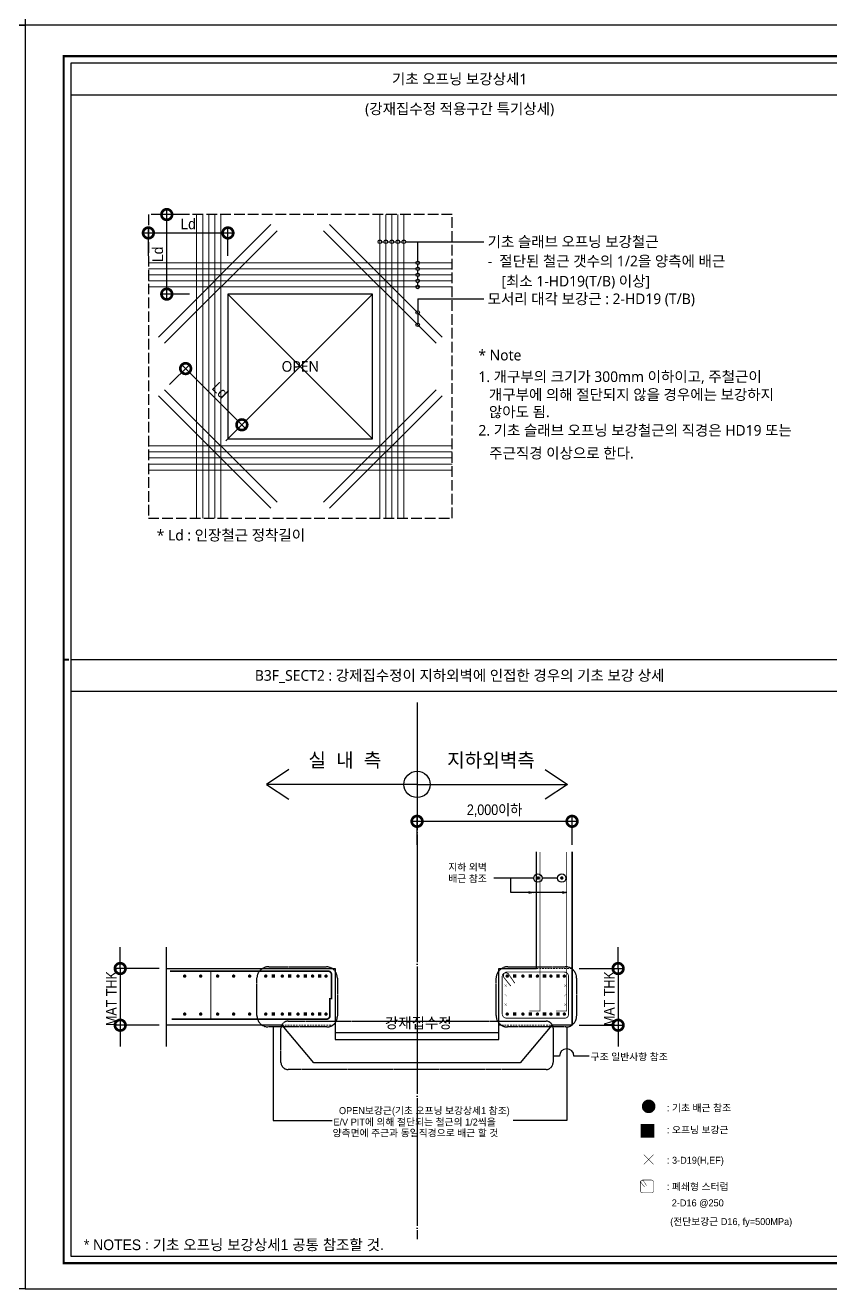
# Model space of a CAD drawing. Header units: millimetres. Extents: x 0 to 252030, y -124740 to 196020.
# Drawn here: x 25230 to 36587, y -124740 to -106920 of the extents above; entities that cross this region are included whole.
import ezdxf
from ezdxf.enums import TextEntityAlignment as Align

# ---------------------------------------------------------------- set-up
doc = ezdxf.new("R2010")
doc.units = ezdxf.units.MM
doc.header["$LTSCALE"] = 30
for name, pattern in [('CEN', [62, 60, -1, 0, -1]), ('CENTER', [32.5, 30, -1, 0.5, -1]), ('H', [1.3, 0.8, -0.5]), ('HID', [2.3, 1.5, -0.8]), ('HID5', [6.5, 5, -1.5]), ('HIDDEN', [2, 1, -1])]:
    doc.linetypes.add(name, pattern=pattern)
doc.layers.get('DEFPOINTS').update_dxf_attribs({"color": 142})
for name, color, linetype in [('- LEAD', 7, 'Continuous'), ('0-SEC1', 3, 'Continuous'), ('A-TEXT-3', 3, 'Continuous'), ('CL', 1, 'CENTER'), ('CONC', 2, 'Continuous'), ('INT hat', 252, 'Continuous'), ('ML', 4, 'Continuous'), ('OPEN', 11, 'Continuous'), ('RE-BAR', 2, 'Continuous'), ('S-DIM', 7, 'Continuous'), ('TABLE-1', 3, 'Continuous'), ('TEX', 3, 'Continuous'), ('TEXT', 6, 'Continuous'), ('TEXT-L', 7, 'Continuous'), ('truss', 7, 'Continuous'), ('X-PLAN-B1F$0$A-DIM', 7, 'Continuous'), ('XR-FORM_(도룡동)$0$Sheet', 7, 'Continuous'), ('XR-SECTION_(도룡동)$0$A-CON', 2, 'Continuous'), ('XR-SECTION_(도룡동)$0$A-FIN1', 6, 'Continuous')]:
    doc.layers.add(name, color=color, linetype=linetype)
doc.layers.add('BAR', color=2, linetype='Continuous', lineweight=9)
doc.layers.add('DEFPOINT', color=151, linetype='Continuous', plot=False)
doc.styles.add('Gdim', font='Dotum.ttf')
doc.styles.add('X-PLAN-B1F$0$Gdim', font='Dotum.ttf', dxfattribs={"width": 0.9})
doc.styles.add('XR-지하주차장$0$XR-조경$0$돋움체', font='DotumChe.ttf')
doc.styles.add('돋움', font='Dotum.ttf')
doc.styles.add('돋움체', font='DotumChe.ttf')
doc.styles.add('맑은 고딕', font='malgun.ttf')
doc.styles.add('울릉도M', font='malgun.ttf')
doc.dimstyles.new('Gdim30', dxfattribs={"dimscale": 30, "dimtxt": 3, "dimasz": 6, "dimexe": 1.5, "dimexo": 2, "dimgap": 1, "dimtad": 1, "dimdec": 0, "dimzin": 0, "dimdsep": 46, "dimlunit": 6, "dimtxsty": 'Gdim', "dimblk": 'DOTSMALL', "dimblk1": 'DOTSMALL', "dimblk2": 'DOTSMALL', "dimcen": 1.5, "dimdle": 1.5, "dimclrd": 1, "dimclre": 1, "dimclrt": 256, "dimazin": 0, "dimtfac": 1, "dimtdec": 0, "dimtix": 1, "dimtmove": 2, "dimatfit": 3, "dimldrblk": 'DOTSMALL', "dimfxl": 1.5, "dimtolj": 1, "dimtzin": 0, "dimlwd": -1, "dimlwe": -1, "dimarcsym": 0})
doc.dimstyles.new('X-PLAN-B1F$0$Gdim200', dxfattribs={"dimscale": 200, "dimtxt": 3, "dimasz": 6, "dimexe": 1.5, "dimexo": 2, "dimgap": 1, "dimtad": 1, "dimdec": 0, "dimzin": 0, "dimdsep": 46, "dimlunit": 6, "dimtxsty": 'X-PLAN-B1F$0$Gdim', "dimblk": 'X-PLAN-B1F$0$_DotSmall', "dimcen": 1.5, "dimdle": 1.5, "dimclrd": 1, "dimclre": 1, "dimclrt": 256, "dimazin": 0, "dimtfac": 1, "dimtdec": 0, "dimtix": 1, "dimtmove": 2, "dimatfit": 3, "dimldrblk": 'X-PLAN-B1F$0$_DotSmall', "dimfxl": 1.5, "dimtolj": 1, "dimtzin": 0, "dimlwd": -1, "dimlwe": -1, "dimarcsym": 0})
doc.dimstyles.new('XR-지하주차장$0$XR-조경$0$DIM(300)', dxfattribs={"dimscale": 300, "dimtxt": 3, "dimasz": 1.199999999999999, "dimexe": 0, "dimexo": 5, "dimgap": 1, "dimtad": 1, "dimdec": 0, "dimzin": 0, "dimdsep": 46, "dimlunit": 6, "dimtxsty": 'XR-지하주차장$0$XR-조경$0$돋움체', "dimblk": 'XR-지하주차장$0$XR-조경$0$_ArchTick', "dimcen": 0.09, "dimdle": 1, "dimclrd": 256, "dimclre": 256, "dimclrt": 3, "dimadec": 0, "dimazin": 0, "dimtfac": 1, "dimtdec": 0, "dimtix": 1, "dimtmove": 2, "dimatfit": 3, "dimldrblk": 'XR-지하주차장$0$XR-조경$0$_ArchTick', "dimfxl": 1, "dimtolj": 1, "dimtzin": 0, "dimarcsym": 0})

# ---------------------------------------------------------------- blocks, each defined once
blk = doc.blocks.new('XR-FORM_(도룡동)$0$S')
at = {"layer": 'XR-FORM_(도룡동)$0$Sheet', "const_width": 99.9999998806743}
blk.add_lwpolyline([(1850, 57949.99999999999), (82249.99999999999, 57949.99999999999), (82249.99999999999, 1200), (1850, 1200)], close=True, dxfattribs=at)
at = {"layer": 'XR-FORM_(도룡동)$0$Sheet', "linetype": 'Continuous', "const_width": 99.9999998806743}
blk.add_lwpolyline([(2099.999999701977, 29575.00000012008), (1850, 29575.00000012008)], dxfattribs=at)
blk = doc.blocks.new('XR-FORM_(도룡동)', base_point=(101.3337358636781, -56114.50964325585))
at = {"layer": 'DEFPOINTS'}
blk.add_lwpolyline([(0, 0), (420, 0), (420, 297), (0, 297)], close=True, dxfattribs=at)
at = {"xscale": 0.005, "yscale": 0.005, "zscale": 0.005}
blk.add_blockref('XR-FORM_(도룡동)$0$S', (-0.25, 0), dxfattribs=at)
blk = doc.blocks.new('_DotSmall')
at = {"color": 0, "linetype": 'ByBlock', "const_width": 0.5}
blk.add_lwpolyline([(-0.0625, 0, 1), (0.0625, 0, 1)], format="xyb", close=True, dxfattribs=at)
blk = doc.blocks.new('*D1485')
at = {"layer": 'DEFPOINTS', "color": 0, "transparency": 16777216}
for p in [(28087.42688047507, -109849.2045863293), (26965.42688047508, -110270.4545863294), (28087.42688047507, -110270.4545863294)]:
    blk.add_point(p, dxfattribs=at)
at = {"layer": 'S-DIM', "color": 1, "transparency": 16777216}
for p, q in [((26890.42688047508, -109849.2045863293), (28162.42688047508, -109849.2045863293)), ((26965.42688047508, -110170.4545863294), (26965.42688047508, -109774.2045863293)), ((28087.42688047507, -110170.4545863294), (28087.42688047507, -109774.2045863293))]:
    blk.add_line(p, q, dxfattribs=at)
at = {"layer": 'S-DIM', "color": 1, "transparency": 16777216, "xscale": 300, "yscale": 300, "zscale": 300, "rotation": 180}
blk.add_blockref('_DotSmall', (26965.42688047508, -109849.2045863293), dxfattribs=at)
at = {"layer": 'S-DIM', "color": 1, "transparency": 16777216, "xscale": 300, "yscale": 300, "zscale": 300}
blk.add_blockref('_DotSmall', (28087.42688047507, -109849.2045863293), dxfattribs=at)
at = {"layer": 'S-DIM', "transparency": 16777216, "insert": (27526.42688047508, -109722.5763638055), "char_height": 150, "attachment_point": 5, "style": 'Gdim'}
blk.add_mtext('\\A1;Ld', dxfattribs=at)
blk = doc.blocks.new('*D1486')
at = {"layer": 'DEFPOINTS', "color": 0, "transparency": 16777216}
for p in [(27224.94188047498, -109589.6895863295), (27646.19188047499, -109589.6895863295), (27646.19188047499, -110711.6895863295)]:
    blk.add_point(p, dxfattribs=at)
at = {"layer": 'S-DIM', "color": 1, "transparency": 16777216}
for p, q in [((27546.19188047499, -109589.6895863295), (27149.94188047498, -109589.6895863295)), ((27224.94188047498, -110786.6895863296), (27224.94188047498, -109514.6895863295)), ((27546.19188047499, -110711.6895863295), (27149.94188047498, -110711.6895863295))]:
    blk.add_line(p, q, dxfattribs=at)
at = {"layer": 'S-DIM', "color": 1, "transparency": 16777216, "xscale": 300, "yscale": 300, "zscale": 300}
for p, rotation in [((27224.94188047498, -109589.6895863295), 90), ((27224.94188047498, -110711.6895863295), 270)]:
    blk.add_blockref('_DotSmall', p, dxfattribs=dict(at, rotation=rotation))
at = {"layer": 'S-DIM', "transparency": 16777216, "insert": (27098.3136579512, -110150.6895863295), "char_height": 150, "attachment_point": 5, "rotation": 90, "style": 'Gdim'}
blk.add_mtext('\\A1;Ld', dxfattribs=at)
blk = doc.blocks.new('*D1487')
at = {"layer": 'DEFPOINTS', "color": 0, "transparency": 16777216}
for p in [(27192.81807198358, -112059.5507778384), (28284.06061205236, -112555.0558547572), (27986.19188047485, -112852.9245863297)]:
    blk.add_point(p, dxfattribs=at)
at = {"layer": 'S-DIM', "color": 1, "transparency": 16777216}
for p, q in [((27263.52875010284, -111988.8400997203), (27543.71981215727, -111708.6490376707)), ((27437.6537949793, -111708.6490376698), (28337.09362064089, -112608.0888633467)), ((28056.90255859411, -112782.2139082116), (28337.0936206418, -112502.0228461687))]:
    blk.add_line(p, q, dxfattribs=at)
at = {"layer": 'S-DIM', "color": 1, "transparency": 16777216, "xscale": 300, "yscale": 300, "zscale": 300}
for p, rotation in [((27490.68680356784, -111761.6820462592), 134.9999999995126), ((28284.06061205236, -112555.0558547572), 314.9999999995126)]:
    blk.add_blockref('_DotSmall', p, dxfattribs=dict(at, rotation=rotation))
at = {"layer": 'S-DIM', "transparency": 16777216, "insert": (27976.91338264699, -112068.8292756729), "char_height": 150, "attachment_point": 5, "rotation": 314.9999999995126, "style": 'Gdim'}
blk.add_mtext('\\A1;Ld', dxfattribs=at)
blk = doc.blocks.new('X-PLAN-B1F$0$_DotSmall')
at = {"color": 0, "linetype": 'ByBlock', "const_width": 0.5}
blk.add_lwpolyline([(-0.0625, 0, 1), (0.0625, 0, 1)], format="xyb", close=True, dxfattribs=at)
blk = doc.blocks.new('*D1492')
at = {"layer": 'DEFPOINTS', "color": 0, "transparency": 16777216}
for p in [(27218.23296537496, -120223.7875380199), (26568.62476317097, -121023.7875380199), (27218.23296537496, -121023.7875380199)]:
    blk.add_point(p, dxfattribs=at)
at = {"layer": 'X-PLAN-B1F$0$A-DIM', "color": 1, "transparency": 16777216}
for p, q in [((26568.62476317096, -120223.7875380199), (26568.62476317096, -119923.7875380199)), ((27118.23296537496, -120223.7875380199), (26493.62476317096, -120223.7875380199)), ((26568.62476317096, -120223.7875380199), (26568.62476317096, -121023.7875380199)), ((27118.23296537496, -121023.7875380199), (26493.62476317096, -121023.7875380199)), ((26568.62476317096, -121023.7875380199), (26568.62476317096, -121323.7875380199))]:
    blk.add_line(p, q, dxfattribs=at)
at = {"layer": 'X-PLAN-B1F$0$A-DIM', "color": 1, "transparency": 16777216, "xscale": 300, "yscale": 300, "zscale": 300}
for p, rotation in [((26568.62476317096, -120223.7875380199), 270), ((26568.62476317096, -121023.7875380199), 90)]:
    blk.add_blockref('X-PLAN-B1F$0$_DotSmall', p, dxfattribs=dict(at, rotation=rotation))
at = {"layer": 'X-PLAN-B1F$0$A-DIM', "transparency": 16777216, "insert": (26443.52299926323, -120623.7875380199), "char_height": 150, "attachment_point": 5, "rotation": 90.00000000000001, "style": 'X-PLAN-B1F$0$Gdim'}
blk.add_mtext('\\A1;MAT THK.', dxfattribs=at)
blk = doc.blocks.new('*D1493')
at = {"layer": 'DEFPOINTS', "color": 0, "transparency": 16777216}
for p in [(32939.2075645897, -120223.7875380199), (32939.2075645897, -121023.7875380199), (33588.81576679369, -121023.7875380199)]:
    blk.add_point(p, dxfattribs=at)
at = {"layer": 'X-PLAN-B1F$0$A-DIM', "color": 1, "transparency": 16777216}
for p, q in [((33588.81576679368, -120223.7875380199), (33588.81576679368, -119923.7875380199)), ((33039.20756458969, -120223.7875380199), (33663.81576679368, -120223.7875380199)), ((33588.81576679368, -120223.7875380199), (33588.81576679368, -121023.7875380199)), ((33039.20756458969, -121023.7875380199), (33663.81576679368, -121023.7875380199)), ((33588.81576679368, -121023.7875380199), (33588.81576679368, -121323.7875380199))]:
    blk.add_line(p, q, dxfattribs=at)
at = {"layer": 'X-PLAN-B1F$0$A-DIM', "color": 1, "transparency": 16777216, "xscale": 300, "yscale": 300, "zscale": 300}
for p, rotation in [((33588.81576679368, -120223.7875380199), 270), ((33588.81576679368, -121023.7875380199), 90)]:
    blk.add_blockref('X-PLAN-B1F$0$_DotSmall', p, dxfattribs=dict(at, rotation=rotation))
at = {"layer": 'X-PLAN-B1F$0$A-DIM', "transparency": 16777216, "insert": (33463.71400288594, -120623.7875380199), "char_height": 150, "attachment_point": 5, "rotation": 90.00000000000001, "style": 'X-PLAN-B1F$0$Gdim'}
blk.add_mtext('\\A1;MAT THK.', dxfattribs=at)
blk = doc.blocks.new('XR-지하주차장$0$XR-조경$0$_ArchTick')
at = {"color": 0, "linetype": 'ByBlock', "const_width": 0.15}
blk.add_lwpolyline([(-0.5, -0.5), (0.5, 0.5)], dxfattribs=at)
blk = doc.blocks.new('*D1494')
at = {"layer": 'DEFPOINTS', "color": 0, "transparency": 16777216}
for p in [(32939.20756458969, -118147.5756997962), (30753.62146063335, -118579.081656562), (32939.20756458969, -118579.081656562)]:
    blk.add_point(p, dxfattribs=at)
at = {"layer": 'X-PLAN-B1F$0$A-DIM', "color": 1, "transparency": 16777216}
for p, q in [((30753.62146063338, -118479.081656562), (30753.62146063338, -118072.5756997962)), ((32939.20756458971, -118479.081656562), (32939.20756458971, -118072.5756997962)), ((30678.62146063338, -118147.5756997962), (33014.20756458971, -118147.5756997962))]:
    blk.add_line(p, q, dxfattribs=at)
at = {"layer": 'X-PLAN-B1F$0$A-DIM', "color": 1, "transparency": 16777216, "xscale": 300, "yscale": 300, "zscale": 300, "rotation": 180}
blk.add_blockref('X-PLAN-B1F$0$_DotSmall', (30753.62146063338, -118147.5756997962), dxfattribs=at)
at = {"layer": 'X-PLAN-B1F$0$A-DIM', "color": 1, "transparency": 16777216, "xscale": 300, "yscale": 300, "zscale": 300}
blk.add_blockref('X-PLAN-B1F$0$_DotSmall', (32939.20756458971, -118147.5756997962), dxfattribs=at)
at = {"layer": 'X-PLAN-B1F$0$A-DIM', "transparency": 16777216, "insert": (31846.41451261155, -117998.0505980323), "char_height": 150, "attachment_point": 5, "style": 'X-PLAN-B1F$0$Gdim'}
blk.add_mtext('\\A1;2,000이하', dxfattribs=at)
blk = doc.blocks.new('A$C879bd469')
at = {"layer": 'RE-BAR', "color": 3, "const_width": 191.797162139083}
blk.add_lwpolyline([(947.6810412119376, 960.9179851280059, 1), (1139.478203348, 960.9179851280059, 1)], format="xyb", close=True, dxfattribs=at)
at = {"layer": 'RE-BAR', "color": 30, "const_width": 191.797162139083}
blk.add_lwpolyline([(1107.735261177644, 365.351445376582), (915.9380990415812, 365.351445376582), (915.9380990415812, 173.5542832386563), (1107.735261177644, 173.5542832386563)], close=True, dxfattribs=at)
at = {"layer": 'RE-BAR', "const_width": 12}
for points in [[(1178.76130463893, -670.6688248083228), (908.1623699781484, -400.0698901475407)], [(908.1623699781484, -670.6688248083228), (1178.76130463893, -400.0698901475407)]]:
    blk.add_lwpolyline(points, dxfattribs=at)
at = {"layer": 'RE-BAR', "color": 5, "linetype": 'H', "const_width": 12}
blk.add_lwpolyline([(927.5144164086668, -1313.28270480287), (835.4486011324334, -1198.20013549662, -0.6288792123988182), (874.4920813512871, -1116.96543280239), (1121.853431908123, -1116.96543280239, -0.4142135623725268), (1181.853431908122, -1176.96543280239), (1181.853431908122, -1425.265325764136, -0.4142135623730951), (1131.853431908123, -1475.265325764136), (867.6633611373254, -1475.265325764136, -0.4142135623725269), (807.6633611373253, -1415.265325764136), (807.6633611373253, -1176.897900570824, -0.7370621445258774), (898.9042829158133, -1148.628016049217), (984.8370007189804, -1273.98913984251)], format="xyb", dxfattribs=at)
at = {"layer": 'TEXT', "lineweight": 9, "style": '돋움'}
for s, p in [(': 기초 배근 참조', (1558.397563253064, 818.5071826630736)), (': 오프닝 보강근 ', (1558.397563253064, 198.3594271779875)), (': 3-D19(H,EF)', (1558.397563253064, -657.896348649985)), (': 폐쇄형 스터럽', (1558.397563253005, -1401.888942640217)), ('2-D16 @250', (1694.282947187603, -1860.710772541643)), ('(전단보강근 D16, fy=500MPa)', (1650.584493479517, -2387.199689399626))]:
    blk.add_text(s, height=197.0749439999766, dxfattribs=at).set_placement(p)

msp = doc.modelspace()

# ---------------------------------------------------------------- linework, layer by layer
at = {"layer": '- LEAD', "color": 7}
for p, q in [((32399.47541914124, -118947.6831459309), (31836.46946688241, -118947.6831459309)), ((32735.83605265117, -118947.6831459313), (32517.57907652844, -118947.6831459309))]:
    msp.add_line(p, q, dxfattribs=at)
at = {"layer": '- LEAD'}
for points in [[(28948.16890185484, -117418.4773200682), (28630.86555856612, -117627.3686877332), (28948.16890185484, -117836.2600553983)], [(32559.07401941187, -117418.4773200682), (32876.37736270059, -117627.3686877332), (32559.07401941187, -117836.2600553983)], [(30753.62146063335, -117627.3686877332), (28630.86555856612, -117627.3686877332)], [(30753.62146063335, -117627.3686877332), (32876.37736270059, -117627.3686877332)]]:
    msp.add_lwpolyline(points, dxfattribs=at)
at = {"layer": '- LEAD', "color": 7, "linetype": 'HID', "ltscale": 0.2}
for points in [[(28578.51777687465, -120224.0248508667, -0.1507191942009677), (28663.01260860218, -120197.9628329842), (29470.43816467255, -120197.9628329842, -0.4142135623725267), (29630.43816467246, -120357.9628329842), (29630.43816467246, -120897.9628329841, -0.4142135623730951), (29480.43816467246, -121047.9628329842), (28656.18388838813, -121047.9628329842, -0.4142135623725269), (28496.18388838822, -120887.9628329842), (28496.18388838822, -120357.8953007526, -0.2829019356388633)], [(31951.42695395247, -120224.0248508667, -0.1507191942009677), (32035.92178567999, -120197.9628329842), (32843.34734175037, -120197.9628329842, -0.4142135623725267), (33003.34734175029, -120357.9628329842), (33003.34734175029, -120897.9628329841, -0.4142135623730951), (32853.34734175028, -121047.9628329842), (32029.09306546595, -121047.9628329842, -0.4142135623725269), (31869.09306546604, -120887.9628329842), (31869.09306546604, -120357.8953007526, -0.2829019356388633)]]:
    msp.add_lwpolyline(points, format="xyb", close=True, dxfattribs=at)
msp.add_lwpolyline([(32572.22501100873, -120966.6808095537), (32572.22501100885, -120966.6808095537, -0.4142135623727541), (32672.22501100885, -121066.6808095538), (32672.22501100885, -121547.8240030559, -0.4142135623728393), (32572.22501100879, -121647.8240030558), (28935.01791025785, -121647.8240030558, -0.4142135623727541), (28835.01791025786, -121547.8240030559), (28835.01791025786, -121066.6808095538, -0.4142135623727541), (28935.01791025785, -120966.6808095537), (32572.22501100885, -120966.6808095537)], format="xyb", dxfattribs=at)
at = {"layer": '- LEAD', "color": 7}
for points in [[(28726.10379395253, -121047.9628329842), (28726.10379395253, -122367.7845298172), (29558.88125199161, -122367.7845298172)], [(32864.18555230348, -121047.9628329842), (32864.18555230348, -122367.7845298172), (32111.35162715556, -122367.7845298172)]]:
    msp.add_lwpolyline(points, dxfattribs=at)
msp.add_lwpolyline([(33182.77522548614, -121457.8393005754), (32966.12096856281, -121457.8393005754, 0.9999999999999998), (32762.25013604414, -121457.8393005754), (32672.22501100885, -121457.8393005754)], format="xyb", dxfattribs=at)
at = {"layer": '- LEAD'}
msp.add_circle((30753.62146063335, -117627.3686877332), 185.6599640367203, dxfattribs=at)
at = {"layer": '- LEAD', "color": 7}
for centre in [(32458.52724783484, -118947.6831459309), (32794.88788134477, -118947.6831459313)]:
    msp.add_circle(centre, 59.05182869359848, dxfattribs=at)
at = {"layer": 'BAR', "linetype": 'Continuous'}
for p, q in [((27646.19188047497, -113873.6895863295), (27646.19188047497, -109589.6895863295)), ((27731.19188047497, -113873.6895863295), (27731.19188047497, -109589.6895863295)), ((27816.19188047498, -113873.6895863295), (27816.19188047498, -109589.6895863295)), ((27901.19188047497, -113873.6895863295), (27901.19188047497, -109589.6895863295)), ((27986.19188047497, -113873.6895863295), (27986.19188047497, -109589.6895863295)), ((30228.66188047518, -113873.6895863295), (30228.66188047518, -109589.6895863295)), ((30313.66188047518, -113873.6895863295), (30313.66188047518, -109589.6895863295)), ((30398.66188047518, -113873.6895863295), (30398.66188047518, -109589.6895863295)), ((30483.66188047518, -113873.6895863295), (30483.66188047518, -109589.6895863295)), ((30568.66188047518, -113873.6895863295), (30568.66188047518, -109589.6895863295)), ((27107.8180719837, -111318.8283948207), (28694.56568896625, -109732.0807778382)), ((31107.03568896634, -111318.8283948207), (29520.2880719839, -109732.0807778382)), ((27192.8180719837, -111403.8283948207), (28779.56568896625, -109817.0807778382)), ((31022.03568896634, -111403.8283948207), (29435.2880719839, -109817.0807778382)), ((31249.42688047508, -110270.4545863294), (26965.42688047508, -110270.4545863294)), ((31249.42688047508, -110355.4545863294), (26965.42688047508, -110355.4545863294)), ((31249.42688047508, -110440.4545863294), (26965.42688047508, -110440.4545863294)), ((31249.42688047508, -110525.4545863294), (26965.42688047508, -110525.4545863294)), ((31249.42688047508, -110610.4545863294), (26965.42688047508, -110610.4545863294)), ((27192.8180719837, -112059.5507778383), (28779.56568896625, -113646.2983948208)), ((31022.03568896634, -112059.5507778383), (29435.2880719839, -113646.2983948208)), ((27107.8180719837, -112144.5507778383), (28694.56568896625, -113731.2983948208)), ((31107.03568896634, -112144.5507778383), (29520.2880719839, -113731.2983948208)), ((31249.42688047508, -112852.9245863296), (26965.42688047508, -112852.9245863296)), ((31249.42688047508, -112937.9245863296), (26965.42688047508, -112937.9245863296)), ((31249.42688047508, -113022.9245863296), (26965.42688047508, -113022.9245863296)), ((31249.42688047508, -113107.9245863296), (26965.42688047508, -113107.9245863296)), ((31249.42688047508, -113192.9245863296), (26965.42688047508, -113192.9245863296))]:
    msp.add_line(p, q, dxfattribs=at)
at = {"layer": 'BAR', "color": 4, "lineweight": 9, "const_width": 10}
for points in [[(32489.2075645898, -118579.081656562), (32489.2075645898, -120824.5820828974), (32339.22877021559, -120824.5820828974)], [(32864.20756458968, -118579.081656562), (32864.20756458968, -120824.5820828974), (32714.22877021547, -120824.5820828974)]]:
    msp.add_lwpolyline(points, dxfattribs=at)
at = {"layer": 'CL', "color": 1, "linetype": 'CEN'}
msp.add_line((30753.62146063335, -116473.2940302106), (30753.62146063335, -124039.2519694951), dxfattribs=at)
at = {"layer": 'CONC'}
msp.add_lwpolyline([(28087.42688047507, -112751.6895863295), (30127.42688047508, -112751.6895863295), (30127.42688047508, -110711.6895863295), (28087.42688047507, -110711.6895863295)], close=True, dxfattribs=at)
at = {"layer": 'DEFPOINT'}
for points in [[(0.0001428690447938, -89100.00008325533), (25230.00014287079, -89100.00008325533), (25230.00014287079, -106920.0000832571), (0.0001428690447938, -106920.0000832571)], [(0.0001428690447938, -106920.0000832571), (25230.00014287079, -106920.0000832571), (25230.00014287079, -124740.0000832588), (0.0001428690447938, -124740.0000832588)]]:
    msp.add_lwpolyline(points, close=True, dxfattribs=at)
at = {"layer": 'ML', "color": 252, "linetype": 'HID5'}
msp.add_lwpolyline([(31249.42688047508, -109589.6895863295), (26965.42688047508, -109589.6895863295), (26965.42688047508, -113873.6895863295), (31249.42688047508, -113873.6895863295)], close=True, dxfattribs=at)
at = {"layer": 'OPEN'}
for p, q in [((28087.42688047507, -110711.6895863295), (30127.42688047508, -112751.6895863295)), ((28087.42688047507, -112751.6895863295), (30127.42688047508, -110711.6895863295))]:
    msp.add_line(p, q, dxfattribs=at)
at = {"layer": 'RE-BAR', "lineweight": 9}
msp.add_line((27846.39932979725, -120923.7875380199), (27846.39932979725, -120273.7875380199), dxfattribs=at)
at = {"layer": 'RE-BAR', "color": 8, "const_width": 23.97464526738538}
for points in [[(32446.53992520133, -118947.6831459313, 1), (32470.51457046834, -118947.6831459313, 1)], [(32806.87520397827, -118947.6831459313, -1), (32782.90055871126, -118947.6831459313, -1)]]:
    msp.add_lwpolyline(points, format="xyb", close=True, dxfattribs=at)
at = {"layer": 'RE-BAR', "color": 3, "const_width": 23.97464526738538}
for points in [[(29548.03535667691, -120659.7924527087), (29548.03535667691, -120309.7924527087, 0.4142135623730892), (29498.0353566769, -120259.7924527087), (27268.23296537495, -120259.7924527087)], [(27296.02971693419, -120937.782623331), (29475.83210823604, -120937.782623331, 0.4142135623730951), (29525.83210823604, -120887.782623331), (29525.83210823604, -120637.782623331)]]:
    msp.add_lwpolyline(points, format="xyb", dxfattribs=at)
at = {"layer": 'RE-BAR', "color": 5, "linetype": 'H', "const_width": 12}
msp.add_lwpolyline([(32074.80434357678, -120470.1048100204), (31982.73852830043, -120355.0222407141, -0.6288792123988182), (32021.78200851928, -120273.7875380199), (32829.20756458957, -120273.7875380199, -0.4142135623725268), (32889.20756458957, -120333.7875380199), (32889.20756458957, -120873.7875380199, -0.4142135623730951), (32839.20756458957, -120923.7875380199), (32014.95328830544, -120923.7875380199, -0.4142135623725269), (31954.95328830543, -120863.7875380199), (31954.95328830543, -120333.7200057882, -0.7370621445258774), (32046.19421008381, -120305.4501212667), (32132.12692788697, -120430.81124506)], format="xyb", dxfattribs=at)
at = {"layer": 'RE-BAR', "color": 3, "const_width": 23.97464526738538}
for points in [[(27465.81887331081, -120330.9649837012, 1), (27489.79351857782, -120330.9649837012, 1)], [(27691.67271375877, -120330.9649837012, 1), (27715.64735902578, -120330.9649837012, 1)], [(27929.51387684035, -120330.9649837012, 1), (27953.48852210736, -120330.9649837012, 1)], [(28155.36771728832, -120330.9649837012, 1), (28179.34236255533, -120330.9649837012, 1)], [(28405.19620300329, -120330.9649837012, -1), (28381.22155773628, -120330.9649837012, -1)], [(28609.15459512512, -120330.9649837012, 1), (28633.12924039213, -120330.9649837012, 1)], [(28865.59485579713, -120330.9649837012, -1), (28841.62021053012, -120330.9649837012, -1)], [(29062.9414729618, -120330.9649837012, 1), (29086.91611822881, -120330.9649837012, 1)], [(29292.30580228928, -120330.9649837012, -1), (29268.33115702227, -120330.9649837012, -1)], [(29482.07988112385, -120330.9649837012, -1), (29458.10523585684, -120330.9649837012, -1)], [(32036.74263140687, -120330.9649837012, -1), (32012.76798613986, -120330.9649837012, -1)], [(32234.08924857154, -120330.9649837012, 1), (32258.06389383855, -120330.9649837012, 1)], [(32463.45357789903, -120330.9649837012, -1), (32439.47893263202, -120330.9649837012, -1)], [(32653.2276567336, -120330.9649837012, -1), (32629.25301146659, -120330.9649837012, -1)], [(32843.00173556816, -120330.9649837012, -1), (32819.02709030116, -120330.9649837012, -1)], [(27465.81887331081, -120866.6100923386, -1), (27489.79351857782, -120866.6100923386, -1)], [(27691.67271375877, -120866.6100923386, -1), (27715.64735902578, -120866.6100923386, -1)], [(27929.51387684035, -120866.6100923386, -1), (27953.48852210736, -120866.6100923386, -1)], [(28155.36771728832, -120866.6100923386, -1), (28179.34236255533, -120866.6100923386, -1)], [(28405.19620300329, -120866.6100923386, 1), (28381.22155773628, -120866.6100923386, 1)], [(28609.15459512512, -120866.6100923386, -1), (28633.12924039213, -120866.6100923386, -1)], [(28865.59485579713, -120866.6100923386, 1), (28841.62021053012, -120866.6100923386, 1)], [(29062.9414729618, -120866.6100923386, -1), (29086.91611822881, -120866.6100923386, -1)], [(29292.30580228928, -120866.6100923386, 1), (29268.33115702227, -120866.6100923386, 1)], [(29482.07988112385, -120866.6100923386, 1), (29458.10523585684, -120866.6100923386, 1)], [(32036.74263140687, -120866.6100923386, 1), (32012.76798613986, -120866.6100923386, 1)], [(32234.08924857154, -120866.6100923386, -1), (32258.06389383855, -120866.6100923386, -1)], [(32463.45357789903, -120866.6100923386, 1), (32439.47893263202, -120866.6100923386, 1)], [(32653.2276567336, -120866.6100923386, 1), (32629.25301146659, -120866.6100923386, 1)], [(32843.00173556816, -120866.6100923386, 1), (32819.02709030116, -120866.6100923386, 1)]]:
    msp.add_lwpolyline(points, format="xyb", close=True, dxfattribs=at)
at = {"layer": 'RE-BAR', "color": 30, "const_width": 23.97464526738538}
for points in [[(28717.27248684794, -120318.9776610676), (28741.24713211495, -120318.9776610676), (28741.24713211495, -120342.9523063348), (28717.27248684794, -120342.9523063348)], [(28945.63930843514, -120318.9776610676), (28969.61395370215, -120318.9776610676), (28969.61395370215, -120342.9523063348), (28945.63930843514, -120342.9523063348)], [(29168.10523585661, -120318.9776610676), (29192.07988112362, -120318.9776610676), (29192.07988112362, -120342.9523063348), (29168.10523585661, -120342.9523063348)], [(29368.10523585684, -120318.9776610676), (29392.07988112385, -120318.9776610676), (29392.07988112385, -120342.9523063348), (29368.10523585684, -120342.9523063348)], [(32116.78708404489, -120318.9776610676), (32140.7617293119, -120318.9776610676), (32140.7617293119, -120342.9523063348), (32116.78708404489, -120342.9523063348)], [(32339.25301146635, -120318.9776610676), (32363.22765673336, -120318.9776610676), (32363.22765673336, -120342.9523063348), (32339.25301146635, -120342.9523063348)], [(32539.25301146659, -120318.9776610676), (32563.2276567336, -120318.9776610676), (32563.2276567336, -120342.9523063348), (32539.25301146659, -120342.9523063348)], [(32729.02709030116, -120318.9776610676), (32753.00173556817, -120318.9776610676), (32753.00173556817, -120342.9523063348), (32729.02709030116, -120342.9523063348)], [(28717.27248684794, -120878.5974149722), (28741.24713211495, -120878.5974149722), (28741.24713211495, -120854.622769705), (28717.27248684794, -120854.622769705)], [(28945.63930843514, -120878.5974149722), (28969.61395370215, -120878.5974149722), (28969.61395370215, -120854.622769705), (28945.63930843514, -120854.622769705)], [(29168.10523585661, -120878.5974149722), (29192.07988112362, -120878.5974149722), (29192.07988112362, -120854.622769705), (29168.10523585661, -120854.622769705)], [(29368.10523585684, -120878.5974149722), (29392.07988112385, -120878.5974149722), (29392.07988112385, -120854.622769705), (29368.10523585684, -120854.622769705)], [(32116.78708404489, -120878.5974149722), (32140.7617293119, -120878.5974149722), (32140.7617293119, -120854.622769705), (32116.78708404489, -120854.622769705)], [(32339.25301146635, -120878.5974149722), (32363.22765673336, -120878.5974149722), (32363.22765673336, -120854.622769705), (32339.25301146635, -120854.622769705)], [(32539.25301146659, -120878.5974149722), (32563.2276567336, -120878.5974149722), (32563.2276567336, -120854.622769705), (32539.25301146659, -120854.622769705)], [(32729.02709030116, -120878.5974149722), (32753.00173556817, -120878.5974149722), (32753.00173556817, -120854.622769705), (32729.02709030116, -120854.622769705)]]:
    msp.add_lwpolyline(points, close=True, dxfattribs=at)
at = {"layer": 'RE-BAR', "color": 5, "linetype": 'H'}
msp.add_lwpolyline([(28826.49728707716, -120373.7875380199, 12, 12, 0), (28826.8290175696, -120374.2714760168, 0, 0, 0)], format="xyseb", dxfattribs=at)
at = {"layer": 'RE-BAR', "color": 3}
for p in [(28621.14191775851, -120330.9649837012), (29074.92879559519, -120330.9649837012), (32246.07657120493, -120330.9649837012), (28621.14191775851, -120866.6100923386), (29074.92879559519, -120866.6100923386), (32246.07657120493, -120866.6100923386)]:
    msp.add_point(p, dxfattribs=at)
at = {"layer": 'TABLE-1'}
for p, q in [((25870.00014287079, -107900.0498964626), (47807.00014287079, -107900.0498964588)), ((25870.00014287079, -115867.5000832572), (47807.00014287079, -115867.5000832534)), ((25870.00014287079, -116312.5498964626), (47807.00014287079, -116312.5498964588))]:
    msp.add_line(p, q, dxfattribs=at)
msp.add_lwpolyline([(25870.00014287079, -124280.0000832572), (47807.00014287079, -124280.0000832572), (47807.00014287079, -107455.0000832572), (25870.00014287079, -107455.0000832572)], close=True, dxfattribs=at)
at = {"layer": 'TEXT-L'}
for p, q in [((30253.65633401444, -109972.9492499471), (30288.66742693592, -109972.9492499471)), ((30338.65633401444, -109972.9492499471), (30373.66742693592, -109972.9492499471)), ((30423.65633401443, -109972.9492499471), (30458.66742693592, -109972.9492499471)), ((30508.65633401444, -109972.9492499471), (30543.66742693592, -109972.9492499471)), ((30593.65633401444, -109972.9492499471), (31693.46078092937, -109972.9492499471)), ((30763.56138620846, -110245.4545863372), (30763.56138620846, -109972.9492499471)), ((30763.56138620846, -110330.4545863372), (30763.56138620846, -110295.4545863372)), ((30763.56138620846, -110415.4545863372), (30763.56138620846, -110380.4545863372)), ((30763.56138620846, -110500.4545863372), (30763.56138620846, -110465.4545863372)), ((30763.56138620846, -110585.4545863372), (30763.56138620846, -110550.4545863372)), ((30763.56138620846, -110778.0133363391), (30763.56138620846, -110945.5720863411)), ((30763.56138620846, -110778.0133363391), (31693.46078092937, -110778.0133363391)), ((30763.56138620846, -110995.5720863411), (30763.56138620846, -111120.3540920706))]:
    msp.add_line(p, q, dxfattribs=at)
for centre in [(30228.66188047518, -109973.4758354341), (30313.66188047518, -109973.4758354341), (30398.66188047518, -109973.4758354341), (30483.66188047518, -109973.4758354341), (30568.66188047518, -109973.4758354341), (30763.56138620846, -110270.4545863372), (30763.56138620846, -110355.4545863372), (30763.56138620846, -110440.4545863372), (30763.56138620846, -110525.4545863372), (30763.56138620846, -110610.4545863372), (30763.56138620846, -110970.5720863411), (30763.56138620846, -111145.3540920706)]:
    msp.add_circle(centre, 25, dxfattribs=at)
at = {"layer": 'truss', "linetype": 'ByBlock'}
msp.add_line((27218.23296537495, -119923.7875380199), (27218.23296537495, -121323.7875380199), dxfattribs=at)
at = {"layer": 'XR-SECTION_(도룡동)$0$A-CON'}
for p, q in [((32939.20756458969, -121023.7875380198), (32939.20756458969, -118579.081656562)), ((31909.20756458968, -121023.7875380199), (31909.20756458968, -120223.7875380199))]:
    msp.add_line(p, q, dxfattribs=at)
at = {"layer": 'XR-SECTION_(도룡동)$0$A-CON', "linetype": 'H', "lineweight": 9}
for p, q in [((32439.2075645898, -120223.7875380199), (32939.20756458969, -120223.7875380199)), ((28851.37845551025, -121023.7875380199), (29598.03535667702, -121023.7875380199)), ((31909.20756458968, -121023.7875380199), (32655.86446575646, -121023.7875380199))]:
    msp.add_line(p, q, dxfattribs=at)
at = {"layer": 'XR-SECTION_(도룡동)$0$A-CON'}
for points in [[(30753.62146063335, -121223.7875380198), (31909.20756458968, -121223.7875380198), (31909.20756458968, -120223.7875380198), (32439.2075645898, -120223.7875380198), (32439.2075645898, -118579.081656562)], [(32939.20756458969, -118579.081656562), (32939.20756458969, -121023.7875380198), (32655.86446575646, -121023.7875380198), (32209.2075645898, -121553.7875380198), (30753.62146063335, -121553.7875380198)], [(27218.23296537495, -120223.7875380199), (29598.03535667702, -120223.7875380199), (29598.03535667702, -121223.7875380199), (30753.62146063335, -121223.7875380199)], [(30753.62146063335, -121553.7875380199), (29298.03535667691, -121553.7875380199), (28851.37845551025, -121023.7875380199), (27218.23296537495, -121023.7875380199)]]:
    msp.add_lwpolyline(points, dxfattribs=at)
at = {"layer": 'XR-SECTION_(도룡동)$0$A-CON', "lineweight": 9, "const_width": 2.5}
for points in [[(32020.98159474425, -120481.7886942767), (31987.15672791156, -120447.9638274442)], [(31987.15672791156, -120481.7886942767), (32020.98159474425, -120447.9638274442)], [(32827.43353443511, -120481.7886942767), (32861.25840126781, -120447.9638274442)], [(32861.25840126781, -120481.7886942767), (32827.43353443511, -120447.9638274442)], [(32020.98159474425, -120615.6999714361), (31987.15672791156, -120581.8751046035)], [(31987.15672791156, -120615.6999714361), (32020.98159474425, -120581.8751046035)], [(32827.43353443511, -120615.6999714361), (32861.25840126781, -120581.8751046035)], [(32861.25840126781, -120615.6999714361), (32827.43353443511, -120581.8751046035)], [(32020.98159474425, -120715.7863817629), (31987.15672791156, -120749.6112485954)], [(31987.15672791156, -120715.7863817629), (32020.98159474425, -120749.6112485954)], [(32827.43353443511, -120715.7863817629), (32861.25840126781, -120749.6112485954)], [(32861.25840126781, -120715.7863817629), (32827.43353443511, -120749.6112485954)]]:
    msp.add_lwpolyline(points, dxfattribs=at)
at = {"layer": 'XR-SECTION_(도룡동)$0$A-FIN1'}
msp.add_line((29598.03535667702, -121123.7875380199), (31909.20756458968, -121123.7875380199), dxfattribs=at)

# ---------------------------------------------------------------- block references
at = {"xscale": 0.5, "yscale": 0.5, "zscale": 0.5}
msp.add_blockref('A$C879bd469', (33497.86970502001, -122648.3617476041), dxfattribs=at)
at = {"layer": '0-SEC1', "xscale": 60, "yscale": 60, "zscale": 60}
msp.add_blockref('XR-FORM_(도룡동)', (31310.02429469148, -3491610.578678608), dxfattribs=at)

# ---------------------------------------------------------------- texts
at = {"layer": 'A-TEXT-3', "style": '돋움체'}
msp.add_text('강재집수정', height=150, dxfattribs=at).set_placement((30771.98326441611, -121066.4474566434), align=Align.CENTER)
at = {"layer": 'INT hat', "color": 0, "linetype": 'HIDDEN', "style": '돋움'}
for s, height, p in [('실  내  측', 197.0749439999766, (29222.3903421851, -117382.4951238948)), ('지하외벽측', 197.0749439999766, (31177.67410605552, -117382.4951238948)), ('지하 외벽', 98.5374719999883, (31194.3635318774, -118843.0457872882)), ('배근 참조', 98.5374719999883, (31194.3635318774, -119003.4795998818))]:
    msp.add_text(s, height=height, dxfattribs=at).set_placement(p)
at = {"layer": 'INT hat', "color": 10, "linetype": 'HIDDEN', "insert": (30857.14855897267, -122242.8347298358), "char_height": 98.5374719999883, "attachment_point": 5, "style": '돋움'}
msp.add_mtext('OPEN보강근(기초 오프닝 보강상세1 참조)', dxfattribs=at)
at = {"layer": 'TEX', "style": '맑은 고딕'}
for s, p in [('기초 오프닝 보강상세1', (31354.25014287224, -107677.524989859)), ('(강재집수정 적용구간 특기상세)', (31354.25014287224, -108098.2475088981)), ('B3F_SECT2 : 강제집수정이 지하외벽에 인접한 경우의 기초 보강 상세', (31354.25014287079, -116090.024989859))]:
    msp.add_text(s, height=150, dxfattribs=at).set_placement(p, align=Align.MIDDLE_CENTER)
at = {"layer": 'TEXT', "style": '울릉도M'}
for s, p in [('기초 슬래브 오프닝 보강철근', (31749.09720992582, -109972.9492499471)), ('-  절단된 철근 갯수의 1/2을 양측에 배근', (31749.09720992582, -110246.4492499471)), ('[최소 1-HD19(T/B) 이상]', (31944.77942845441, -110529.0461067989)), ('모서리 대각 보강근 : 2-HD19 (T/B)', (31749.09720992582, -110778.0133363391))]:
    msp.add_text(s, height=150, dxfattribs=at).set_placement(p, align=Align.MIDDLE_LEFT)
for s, p in [('* Note', (31619.03314562742, -111647.137765007)), ('1. 개구부의 크기가 300mm 이하이고, 주철근이 ', (31619.03314562742, -111951.1895863295)), ('    개구부에 의해 절단되지 않을 경우에는 보강하지', (31564.10646914173, -112203.4469176992)), ('    않아도 됨.', (31564.10646914173, -112447.5669242309)), ('2. 기초 슬래브 오프닝 보강철근의 직경은 HD19 또는', (31619.03314562742, -112707.9618418284)), ('   주근직경 이상으로 한다.', (31619.03314562742, -113029.7267760979)), ('* Ld : 인장철근 정착길이', (27083.61947661842, -114186.637765007))]:
    msp.add_text(s, height=150, dxfattribs=at).set_placement(p)
msp.add_text('OPEN', height=150, dxfattribs=at).set_placement((29107.42688047508, -111731.6895863295), align=Align.MIDDLE_CENTER)
at = {"layer": 'TEXT', "lineweight": 9, "style": '돋움'}
for s, p in [('구조 일반사항 참조', (33201.88886560555, -121518.072990164)), ('E/V PIT에 의해 절단되는 철근의 1/2씩을', (29574.78607348423, -122438.4570311307)), ('양측면에 주근과 동일직경으로 배근 할 것', (29563.2126971538, -122591.9769824612))]:
    msp.add_text(s, height=98.5374719999883, dxfattribs=at).set_placement(p)
at = {"layer": 'TEXT', "color": 3, "lineweight": 9, "style": '돋움'}
msp.add_text('* NOTES : 기초 오프닝 보강상세1 공통 참조할 것.', height=150, dxfattribs=at).set_placement((26056.18353478994, -124195.5753199145))

# ---------------------------------------------------------------- dimensions: what is measured, and where the dimension line sits
at = {"layer": 'S-DIM', "color": 0}
for base, p1, p2, angle, picture, middle in [((27224.94188047498, -109589.6895863295), (27646.19188047497, -110711.6895863295), (27646.19188047497, -109589.6895863295), 90, '*D1486', (27098.3136579512, -110150.6895863295)), ((28284.06061205236, -112555.0558547572), (27192.81807198358, -112059.5507778384), (27986.19188047486, -112852.9245863297), 314.9999999995126, '*D1487', (27976.91338264699, -112068.8292756729))]:
    dim = msp.add_linear_dim(base=base, p1=p1, p2=p2, angle=angle, text='Ld', dimstyle='Gdim30', override={"dimscale": 50}, dxfattribs=at)
    dim.commit()
    dim.dimension.update_dxf_attribs({"geometry": picture, "text_midpoint": middle})
dim = msp.add_linear_dim(base=(28087.42688047507, -109849.2045863293), p1=(26965.42688047508, -110270.4545863294), p2=(28087.42688047507, -110270.4545863294), text='Ld', dimstyle='Gdim30', override={"dimscale": 50}, dxfattribs=at)
dim.commit()
dim.dimension.update_dxf_attribs({"geometry": '*D1485', "text_midpoint": (27526.42688047508, -109722.5763638055)})
at = {"layer": 'X-PLAN-B1F$0$A-DIM'}
dim = msp.add_linear_dim(base=(32939.20756458969, -118147.5756997962), p1=(30753.62146063335, -118579.081656562), p2=(32939.20756458969, -118579.081656562), text='2,000이하', dimstyle='X-PLAN-B1F$0$Gdim200', override={"dimscale": 50, "dimtxsty": 'X-PLAN-B1F$0$Gdim', "dimblk": 'X-PLAN-B1F$0$_DotSmall'}, dxfattribs=at)
dim.commit()
dim.dimension.update_dxf_attribs({"geometry": '*D1494', "text_midpoint": (31846.41451261152, -117998.0505980323)})
for base, p1, p2, picture, middle in [((26568.62476317097, -121023.7875380199), (27218.23296537495, -120223.7875380199), (27218.23296537495, -121023.7875380199), '*D1492', (26443.5229992632, -120623.7875380199)), ((33588.81576679369, -121023.7875380199), (32939.20756458969, -120223.7875380199), (32939.20756458969, -121023.7875380199), '*D1493', (33463.71400288592, -120623.7875380199))]:
    dim = msp.add_linear_dim(base=base, p1=p1, p2=p2, angle=270, text='MAT THK.', dimstyle='X-PLAN-B1F$0$Gdim200', override={"dimscale": 50, "dimtxsty": 'X-PLAN-B1F$0$Gdim', "dimblk": 'X-PLAN-B1F$0$_DotSmall'}, dxfattribs=at)
    dim.commit()
    dim.dimension.update_dxf_attribs({"geometry": picture, "text_midpoint": middle})

# ---------------------------------------------------------------- leaders
at = {"layer": '- LEAD', "color": 7}
for points in [[(32864.20756458968, -119151.1663069547), (32075.92275985389, -119151.1663069547), (32075.92275985389, -118947.6831459309)], [(32389.2075645898, -119151.1663069547), (32075.92275985389, -119151.1663069547), (32075.92275985389, -118947.6831459309)]]:
    msp.add_leader(points, dimstyle='XR-지하주차장$0$XR-조경$0$DIM(300)', override={"dimasz": 0.2, "dimclrd": 0, "dimldrblk": 'Open30'}, dxfattribs=at)

doc.saveas('drawing.dxf')
